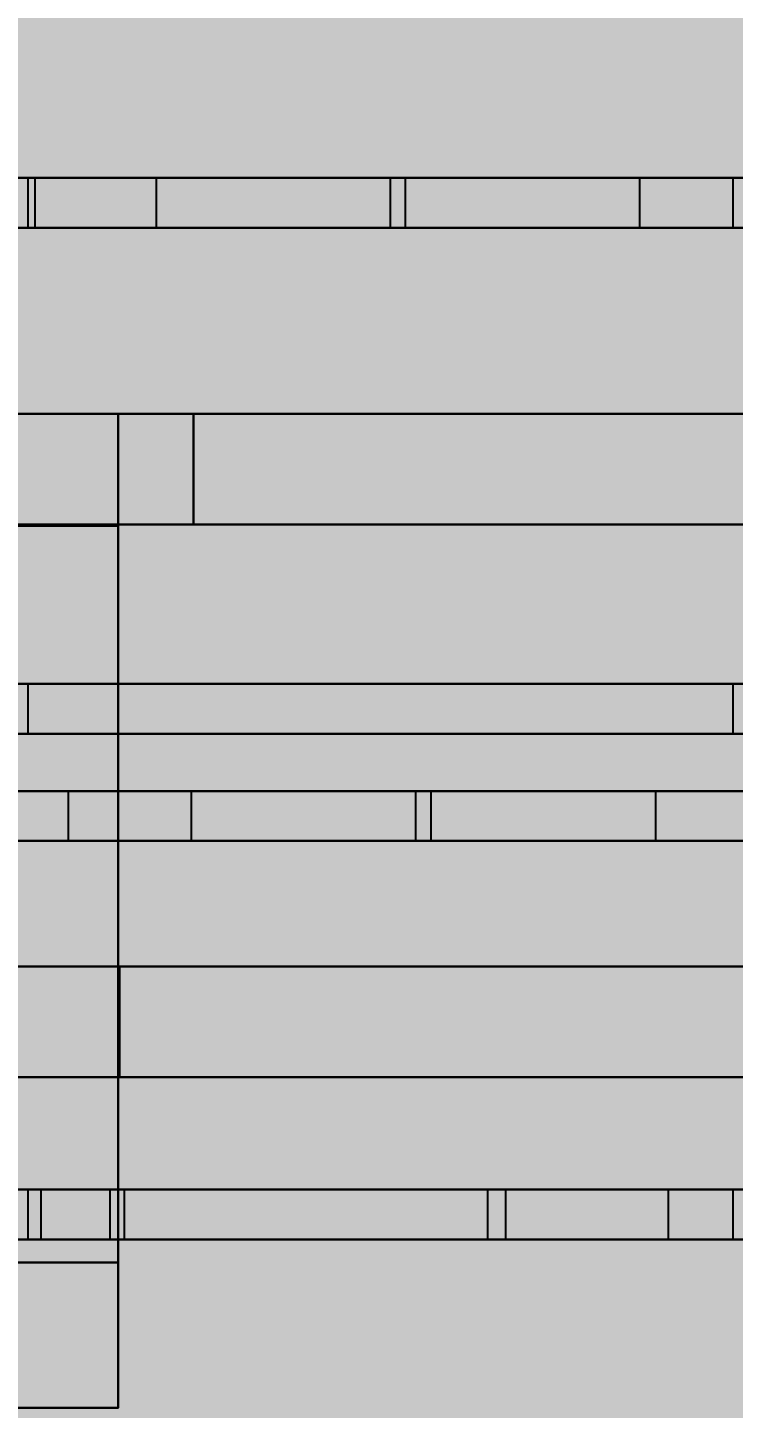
# Model space of a CAD drawing. Header units: inches. Extents: x -252 to 449, y -12 to 800.
# Drawn here: x -98.88 to -76.55, y 302.53 to 346.21 of the extents above; entities that cross this region are included whole.
import ezdxf

# ---------------------------------------------------------------- set-up
doc = ezdxf.new("R2010")
doc.units = ezdxf.units.IN
doc.header["$MEASUREMENT"] = 0
for name, color, linetype in [('FT2', 8, 'CONTINUOUS'), ('RT2', 7, 'CONTINUOUS'), ('W2', 5, 'CONTINUOUS')]:
    doc.layers.add(name, color=color, linetype=linetype)

msp = doc.modelspace()

# ---------------------------------------------------------------- linework, layer by layer
at = {"layer": 'FT2'}
for points in [[(-252, 339.87, 121.97), (-44.37, 339.87, 121.97), (-44.37, 341.45, 121.97), (-252, 341.45, 121.97)], [(-252, 341.45, 121.97), (-44.37, 341.45, 121.97), (-44.37, 341.45, 119.92), (-252, 341.45, 119.92)], [(-252, 341.45, 108), (-44.37, 341.45, 108), (-44.37, 339.87, 108), (-252, 339.87, 108)], [(-252, 341.45, 108), (-252, 341.45, 110.05), (-44.37, 341.45, 110.05), (-44.37, 341.45, 108)], [(-106.06, 339.87, 109.17), (-98.64, 339.87, 121.97), (-98.64, 341.45, 121.97), (-106.06, 341.45, 109.17)], [(-106.06, 341.45, 109.17), (-98.64, 341.45, 121.97), (-96.87, 341.45, 120.94), (-104.29, 341.45, 108.14)], [(-94.81, 341.45, 121.97), (-87.4, 341.45, 109.17), (-89.17, 341.45, 108.14), (-96.58, 341.45, 120.94)], [(-94.81, 339.87, 121.97), (-87.4, 339.87, 109.17), (-87.4, 341.45, 109.17), (-94.81, 341.45, 121.97)], [(-86.93, 339.87, 109.17), (-79.51, 339.87, 121.97), (-79.51, 341.45, 121.97), (-86.93, 341.45, 109.17)], [(-86.93, 341.45, 109.17), (-79.51, 341.45, 121.97), (-77.74, 341.45, 120.94), (-85.16, 341.45, 108.14)], [(-75.67, 341.45, 121.97), (-68.27, 341.45, 109.17), (-70.05, 341.45, 108.14), (-77.45, 341.45, 120.94)], [(-252, 339.87, 121.97), (-252, 339.87, 119.92), (-44.37, 339.87, 119.92), (-44.37, 339.87, 121.97)], [(-252, 339.87, 108), (-44.37, 339.87, 108), (-44.37, 339.87, 110.05), (-252, 339.87, 110.05)], [(-106.06, 339.87, 109.17), (-104.29, 339.87, 108.14), (-96.87, 339.87, 120.94), (-98.64, 339.87, 121.97)], [(-94.81, 339.87, 121.97), (-96.58, 339.87, 120.94), (-89.17, 339.87, 108.14), (-87.4, 339.87, 109.17)], [(-86.93, 339.87, 109.17), (-85.16, 339.87, 108.14), (-77.74, 339.87, 120.94), (-79.51, 339.87, 121.97)], [(-75.67, 339.87, 121.97), (-77.45, 339.87, 120.94), (-70.05, 339.87, 108.14), (-68.27, 339.87, 109.17)], [(-246.64, 320.48, 121.97), (-45.5, 320.48, 121.97), (-45.5, 322.05, 121.97), (-246.64, 322.05, 121.97)], [(-246.64, 322.05, 121.97), (-45.5, 322.05, 121.97), (-45.5, 322.05, 119.92), (-246.64, 322.05, 119.92)], [(-246.64, 322.05, 108), (-45.5, 322.05, 108), (-45.5, 320.48, 108), (-246.64, 320.48, 108)], [(-246.64, 322.05, 108), (-246.64, 322.05, 110.05), (-45.5, 322.05, 110.05), (-45.5, 322.05, 108)], [(-104.72, 320.48, 109.14), (-97.59, 320.48, 121.97), (-97.59, 322.05, 121.97), (-104.72, 322.05, 109.14)], [(-104.72, 322.05, 109.14), (-97.59, 322.05, 121.97), (-95.8, 322.05, 120.97), (-102.93, 322.05, 108.14)], [(-93.71, 322.05, 121.97), (-86.6, 322.05, 109.13), (-88.39, 322.05, 108.14), (-95.5, 322.05, 120.98)], [(-93.71, 320.48, 121.97), (-86.6, 320.48, 109.13), (-86.6, 322.05, 109.13), (-93.71, 322.05, 121.97)], [(-86.12, 320.48, 109.14), (-79, 320.48, 121.97), (-79, 322.05, 121.97), (-86.12, 322.05, 109.14)], [(-86.12, 322.05, 109.14), (-79, 322.05, 121.97), (-77.21, 322.05, 120.97), (-84.33, 322.05, 108.14)], [(-75.12, 322.05, 121.97), (-68.01, 322.05, 109.13), (-69.8, 322.05, 108.14), (-76.91, 322.05, 120.98)], [(-246.64, 320.48, 121.97), (-246.64, 320.48, 119.92), (-45.5, 320.48, 119.92), (-45.5, 320.48, 121.97)], [(-246.64, 320.48, 108), (-45.5, 320.48, 108), (-45.5, 320.48, 110.05), (-246.64, 320.48, 110.05)], [(-104.72, 320.48, 109.14), (-102.93, 320.48, 108.14), (-95.8, 320.48, 120.97), (-97.59, 320.48, 121.97)], [(-93.71, 320.48, 121.97), (-95.5, 320.48, 120.98), (-88.39, 320.48, 108.14), (-86.6, 320.48, 109.13)], [(-86.12, 320.48, 109.14), (-84.33, 320.48, 108.14), (-77.21, 320.48, 120.97), (-79, 320.48, 121.97)], [(-75.12, 320.48, 121.97), (-76.91, 320.48, 120.98), (-69.8, 320.48, 108.14), (-68.01, 320.48, 109.13)], [(-246.64, 307.87, 121.97), (-45.5, 307.87, 121.97), (-45.5, 309.45, 121.97), (-246.64, 309.45, 121.97)], [(-246.64, 309.45, 121.97), (-45.5, 309.45, 121.97), (-45.5, 309.45, 119.92), (-246.64, 309.45, 119.92)], [(-246.64, 309.45, 108), (-45.5, 309.45, 108), (-45.5, 307.87, 108), (-246.64, 307.87, 108)], [(-246.64, 309.45, 108), (-246.64, 309.45, 110.05), (-45.5, 309.45, 110.05), (-45.5, 309.45, 108)], [(-98.46, 307.87, 109), (-95.81, 307.87, 121.97), (-95.81, 309.45, 121.97), (-98.46, 309.45, 109)], [(-98.46, 309.45, 109), (-95.81, 309.45, 121.97), (-93.81, 309.45, 121.56), (-96.45, 309.45, 108.59)], [(-96.28, 309.45, 121.97), (-84.32, 309.45, 110.05), (-85.76, 309.45, 108.6), (-97.73, 309.45, 120.52)], [(-96.28, 307.87, 121.97), (-84.32, 307.87, 110.05), (-84.32, 309.45, 110.05), (-96.28, 309.45, 121.97)], [(-83.76, 307.87, 108.86), (-78.6, 307.87, 121.97), (-78.6, 309.45, 121.97), (-83.76, 309.45, 108.86)], [(-83.76, 309.45, 108.86), (-78.6, 309.45, 121.97), (-76.69, 309.45, 121.22), (-81.85, 309.45, 108.11)], [(-246.64, 307.87, 121.97), (-246.64, 307.87, 119.92), (-45.5, 307.87, 119.92), (-45.5, 307.87, 121.97)], [(-246.64, 307.87, 108), (-45.5, 307.87, 108), (-45.5, 307.87, 110.05), (-246.64, 307.87, 110.05)], [(-98.46, 307.87, 109), (-96.45, 307.87, 108.59), (-93.81, 307.87, 121.56), (-95.81, 307.87, 121.97)], [(-96.28, 307.87, 121.97), (-97.73, 307.87, 120.52), (-85.76, 307.87, 108.6), (-84.32, 307.87, 110.05)], [(-83.76, 307.87, 108.86), (-81.85, 307.87, 108.11), (-76.69, 307.87, 121.22), (-78.6, 307.87, 121.97)]]:
    msp.add_3dface(points, dxfattribs=at)
at = {"layer": 'RT2'}
for points in [[(0, 339.87, 229.96), (-252, 339.87, 229.96), (-252, 341.45, 229.96), (0, 341.45, 229.96)], [(0, 341.45, 229.96), (-252, 341.45, 229.96), (-252, 341.45, 232.01), (0, 341.45, 232.01)], [(0, 341.45, 234.96), (-1.17, 341.45, 233.28), (-127.17, 341.45, 321.51), (-126, 341.45, 323.19)], [(0, 341.45, 234.96), (-126, 341.45, 323.19), (-126, 339.87, 323.19), (0, 339.87, 234.96)], [(-76.56, 341.45, 287.99), (-98.87, 341.45, 230.71), (-98.87, 339.87, 230.71), (-76.56, 339.87, 287.99)], [(-76.56, 341.45, 287.99), (-74.65, 341.45, 287.24), (-96.96, 341.45, 229.97), (-98.87, 341.45, 230.71)], [(0, 339.87, 229.96), (0, 339.87, 232.01), (-252, 339.87, 232.01), (-252, 339.87, 229.96)], [(0, 339.87, 234.96), (-126, 339.87, 323.19), (-127.17, 339.87, 321.51), (-1.17, 339.87, 233.28)], [(-76.56, 339.87, 287.99), (-98.87, 339.87, 230.71), (-96.96, 339.87, 229.97), (-74.65, 339.87, 287.24)], [(0, 323.87, 229.96), (-252, 323.87, 229.96), (-252, 325.45, 229.96), (0, 325.45, 229.96)], [(0, 325.45, 229.96), (-252, 325.45, 229.96), (-252, 325.45, 232.01), (0, 325.45, 232.01)], [(0, 325.45, 234.96), (-1.17, 325.45, 233.28), (-127.17, 325.45, 321.51), (-126, 325.45, 323.19)], [(0, 325.45, 234.96), (-126, 325.45, 323.19), (-126, 323.87, 323.19), (0, 323.87, 234.96)], [(-76.56, 325.45, 287.99), (-98.87, 325.45, 230.71), (-98.87, 323.87, 230.71), (-76.56, 323.87, 287.99)], [(-76.56, 325.45, 287.99), (-74.65, 325.45, 287.24), (-96.96, 325.45, 229.97), (-98.87, 325.45, 230.71)], [(0, 323.87, 229.96), (0, 323.87, 232.01), (-252, 323.87, 232.01), (-252, 323.87, 229.96)], [(0, 323.87, 234.96), (-126, 323.87, 323.19), (-127.17, 323.87, 321.51), (-1.17, 323.87, 233.28)], [(-76.56, 323.87, 287.99), (-98.87, 323.87, 230.71), (-96.96, 323.87, 229.97), (-74.65, 323.87, 287.24)], [(0, 307.87, 229.96), (-252, 307.87, 229.96), (-252, 309.45, 229.96), (0, 309.45, 229.96)], [(0, 309.45, 229.96), (-252, 309.45, 229.96), (-252, 309.45, 232.01), (0, 309.45, 232.01)], [(0, 309.45, 234.96), (-1.17, 309.45, 233.28), (-127.17, 309.45, 321.51), (-126, 309.45, 323.19)], [(0, 309.45, 234.96), (-126, 309.45, 323.19), (-126, 307.87, 323.19), (0, 307.87, 234.96)], [(-76.56, 309.45, 287.99), (-98.87, 309.45, 230.71), (-98.87, 307.87, 230.71), (-76.56, 307.87, 287.99)], [(-76.56, 309.45, 287.99), (-74.65, 309.45, 287.24), (-96.96, 309.45, 229.97), (-98.87, 309.45, 230.71)], [(0, 307.87, 229.96), (0, 307.87, 232.01), (-252, 307.87, 232.01), (-252, 307.87, 229.96)], [(0, 307.87, 234.96), (-126, 307.87, 323.19), (-127.17, 307.87, 321.51), (-1.17, 307.87, 233.28)], [(-76.56, 307.87, 287.99), (-98.87, 307.87, 230.71), (-96.96, 307.87, 229.97), (-74.65, 307.87, 287.24)]]:
    msp.add_3dface(points, dxfattribs=at)
at = {"layer": 'W2'}
for points in [[(-164.97, 333.99, 121.97), (-45.53, 333.99, 121.97), (-45.53, 330.49, 121.97), (-164.97, 330.49, 121.97)], [(-164.97, 333.99, 123.43), (-45.53, 333.99, 123.43), (-45.53, 333.99, 121.97), (-164.97, 333.99, 121.97)], [(-45.53, 333.99, 229.97), (-164.97, 333.99, 229.97), (-164.97, 330.49, 229.97), (-45.53, 330.49, 229.97)], [(-45.53, 333.99, 228.51), (-164.97, 333.99, 228.51), (-164.97, 333.99, 229.97), (-45.53, 333.99, 229.97)], [(-96.01, 333.99, 170.71), (-99.51, 333.99, 170.71), (-99.51, 330.49, 170.71), (-96.01, 330.49, 170.71)], [(-96.01, 333.99, 169.25), (-99.51, 333.99, 169.25), (-99.51, 333.99, 170.71), (-96.01, 333.99, 170.71)], [(-96.01, 333.99, 218.74), (-99.51, 333.99, 218.74), (-99.51, 330.49, 218.74), (-96.01, 330.49, 218.74)], [(-96.01, 333.99, 217.28), (-99.51, 333.99, 217.28), (-99.51, 333.99, 218.74), (-96.01, 333.99, 218.74)], [(-96.01, 333.99, 229.97), (-96.01, 333.99, 121.97), (-96.01, 330.49, 121.97), (-96.01, 330.49, 229.97)], [(-94.55, 333.99, 229.97), (-94.55, 333.99, 121.97), (-96.01, 333.99, 121.97), (-96.01, 333.99, 229.97)], [(-93.63, 333.99, 170.71), (-96.01, 333.99, 170.71), (-96.01, 330.49, 170.71), (-93.63, 330.49, 170.71)], [(-93.63, 333.99, 169.25), (-96.01, 333.99, 169.25), (-96.01, 333.99, 170.71), (-93.63, 333.99, 170.71)], [(-93.63, 333.99, 218.74), (-96.01, 333.99, 218.74), (-96.01, 330.49, 218.74), (-93.63, 330.49, 218.74)], [(-93.63, 333.99, 217.28), (-96.01, 333.99, 217.28), (-96.01, 333.99, 218.74), (-93.63, 333.99, 218.74)], [(-93.63, 333.99, 229.97), (-93.63, 333.99, 121.97), (-93.63, 330.49, 121.97), (-93.63, 330.49, 229.97)], [(-92.18, 333.99, 229.97), (-92.18, 333.99, 121.97), (-93.63, 333.99, 121.97), (-93.63, 333.99, 229.97)], [(-69.62, 333.99, 170.71), (-93.63, 333.99, 170.71), (-93.63, 330.49, 170.71), (-69.62, 330.49, 170.71)], [(-69.62, 333.99, 169.25), (-93.63, 333.99, 169.25), (-93.63, 333.99, 170.71), (-69.62, 333.99, 170.71)], [(-69.62, 333.99, 218.74), (-93.63, 333.99, 218.74), (-93.63, 330.49, 218.74), (-69.62, 330.49, 218.74)], [(-69.62, 333.99, 217.28), (-93.63, 333.99, 217.28), (-93.63, 333.99, 218.74), (-69.62, 333.99, 218.74)], [(-45.53, 330.49, 123.43), (-164.97, 330.49, 123.43), (-164.97, 330.49, 121.97), (-45.53, 330.49, 121.97)], [(-164.97, 330.49, 228.51), (-45.53, 330.49, 228.51), (-45.53, 330.49, 229.97), (-164.97, 330.49, 229.97)], [(-99.51, 330.49, 169.25), (-96.01, 330.49, 169.25), (-96.01, 330.49, 170.71), (-99.51, 330.49, 170.71)], [(-99.51, 330.49, 217.28), (-96.01, 330.49, 217.28), (-96.01, 330.49, 218.74), (-99.51, 330.49, 218.74)], [(-96.01, 330.45, 121.97), (-96.01, 302.55, 121.97), (-99.51, 302.55, 121.97), (-99.51, 330.45, 121.97)], [(-96.01, 302.55, 229.97), (-96.01, 330.45, 229.97), (-99.51, 330.45, 229.97), (-99.51, 302.55, 229.97)], [(-96.01, 330.45, 229.97), (-96.01, 330.45, 121.97), (-99.51, 330.45, 121.97), (-99.51, 330.45, 229.97)], [(-96.01, 316.51, 170.71), (-96.01, 330.45, 170.71), (-99.51, 330.45, 170.71), (-99.51, 316.51, 170.71)], [(-96.01, 316.51, 218.74), (-96.01, 330.45, 218.74), (-99.51, 330.45, 218.74), (-99.51, 316.51, 218.74)], [(-94.55, 330.49, 121.97), (-94.55, 330.49, 229.97), (-96.01, 330.49, 229.97), (-96.01, 330.49, 121.97)], [(-96.01, 330.49, 169.25), (-93.63, 330.49, 169.25), (-93.63, 330.49, 170.71), (-96.01, 330.49, 170.71)], [(-96.01, 330.49, 217.28), (-93.63, 330.49, 217.28), (-93.63, 330.49, 218.74), (-96.01, 330.49, 218.74)], [(-96.01, 330.45, 123.43), (-96.01, 302.55, 123.43), (-96.01, 302.55, 121.97), (-96.01, 330.45, 121.97)], [(-96.01, 302.55, 228.51), (-96.01, 330.45, 228.51), (-96.01, 330.45, 229.97), (-96.01, 302.55, 229.97)], [(-96.01, 328.99, 229.97), (-96.01, 328.99, 121.97), (-96.01, 330.45, 121.97), (-96.01, 330.45, 229.97)], [(-96.01, 316.51, 169.25), (-96.01, 330.45, 169.25), (-96.01, 330.45, 170.71), (-96.01, 316.51, 170.71)], [(-96.01, 316.51, 217.28), (-96.01, 330.45, 217.28), (-96.01, 330.45, 218.74), (-96.01, 316.51, 218.74)], [(-92.18, 330.49, 121.97), (-92.18, 330.49, 229.97), (-93.63, 330.49, 229.97), (-93.63, 330.49, 121.97)], [(-93.63, 330.49, 169.25), (-69.62, 330.49, 169.25), (-69.62, 330.49, 170.71), (-93.63, 330.49, 170.71)], [(-93.63, 330.49, 217.28), (-69.62, 330.49, 217.28), (-69.62, 330.49, 218.74), (-93.63, 330.49, 218.74)], [(-96.01, 317.97, 121.97), (-96.01, 317.97, 229.97), (-96.01, 316.51, 229.97), (-96.01, 316.51, 121.97)], [(-96.01, 316.51, 121.97), (-96.01, 316.51, 229.97), (-99.51, 316.51, 229.97), (-99.51, 316.51, 121.97)], [(-96.01, 313.01, 170.71), (-96.01, 316.51, 170.71), (-99.51, 316.51, 170.71), (-99.51, 313.01, 170.71)], [(-96.01, 313.01, 218.74), (-96.01, 316.51, 218.74), (-99.51, 316.51, 218.74), (-99.51, 313.01, 218.74)], [(-96.01, 313.01, 169.25), (-96.01, 316.51, 169.25), (-96.01, 316.51, 170.71), (-96.01, 313.01, 170.71)], [(-96.01, 313.01, 217.28), (-96.01, 316.51, 217.28), (-96.01, 316.51, 218.74), (-96.01, 313.01, 218.74)], [(-95.97, 316.51, 121.97), (-49.07, 316.51, 121.97), (-49.07, 313.01, 121.97), (-95.97, 313.01, 121.97)], [(-95.97, 316.51, 123.43), (-49.07, 316.51, 123.43), (-49.07, 316.51, 121.97), (-95.97, 316.51, 121.97)], [(-49.07, 316.51, 229.97), (-95.97, 316.51, 229.97), (-95.97, 313.01, 229.97), (-49.07, 313.01, 229.97)], [(-49.07, 316.51, 228.51), (-95.97, 316.51, 228.51), (-95.97, 316.51, 229.97), (-49.07, 316.51, 229.97)], [(-95.97, 316.51, 229.97), (-95.97, 316.51, 121.97), (-95.97, 313.01, 121.97), (-95.97, 313.01, 229.97)], [(-94.51, 316.51, 229.97), (-94.51, 316.51, 121.97), (-95.97, 316.51, 121.97), (-95.97, 316.51, 229.97)], [(-72.66, 316.51, 170.71), (-95.97, 316.51, 170.71), (-95.97, 313.01, 170.71), (-72.66, 313.01, 170.71)], [(-72.66, 316.51, 169.25), (-95.97, 316.51, 169.25), (-95.97, 316.51, 170.71), (-72.66, 316.51, 170.71)], [(-72.66, 316.51, 218.74), (-95.97, 316.51, 218.74), (-95.97, 313.01, 218.74), (-72.66, 313.01, 218.74)], [(-72.66, 316.51, 217.28), (-95.97, 316.51, 217.28), (-95.97, 316.51, 218.74), (-72.66, 316.51, 218.74)], [(-96.01, 313.01, 229.97), (-96.01, 313.01, 121.97), (-99.51, 313.01, 121.97), (-99.51, 313.01, 229.97)], [(-96.01, 307.14, 170.71), (-96.01, 313.01, 170.71), (-99.51, 313.01, 170.71), (-99.51, 307.14, 170.71)], [(-96.01, 307.14, 218.74), (-96.01, 313.01, 218.74), (-99.51, 313.01, 218.74), (-99.51, 307.14, 218.74)], [(-96.01, 311.55, 229.97), (-96.01, 311.55, 121.97), (-96.01, 313.01, 121.97), (-96.01, 313.01, 229.97)], [(-96.01, 307.14, 169.25), (-96.01, 313.01, 169.25), (-96.01, 313.01, 170.71), (-96.01, 307.14, 170.71)], [(-96.01, 307.14, 217.28), (-96.01, 313.01, 217.28), (-96.01, 313.01, 218.74), (-96.01, 307.14, 218.74)], [(-49.07, 313.01, 123.43), (-95.97, 313.01, 123.43), (-95.97, 313.01, 121.97), (-49.07, 313.01, 121.97)], [(-95.97, 313.01, 228.51), (-49.07, 313.01, 228.51), (-49.07, 313.01, 229.97), (-95.97, 313.01, 229.97)], [(-94.51, 313.01, 121.97), (-94.51, 313.01, 229.97), (-95.97, 313.01, 229.97), (-95.97, 313.01, 121.97)], [(-95.97, 313.01, 169.25), (-72.66, 313.01, 169.25), (-72.66, 313.01, 170.71), (-95.97, 313.01, 170.71)], [(-95.97, 313.01, 217.28), (-72.66, 313.01, 217.28), (-72.66, 313.01, 218.74), (-95.97, 313.01, 218.74)], [(-96.01, 307.14, 229.97), (-96.01, 307.14, 121.97), (-99.51, 307.14, 121.97), (-99.51, 307.14, 229.97)], [(-96.01, 302.55, 170.71), (-96.01, 307.14, 170.71), (-99.51, 307.14, 170.71), (-99.51, 302.55, 170.71)], [(-96.01, 302.55, 218.74), (-96.01, 307.14, 218.74), (-99.51, 307.14, 218.74), (-99.51, 302.55, 218.74)], [(-96.01, 305.69, 229.97), (-96.01, 305.69, 121.97), (-96.01, 307.14, 121.97), (-96.01, 307.14, 229.97)], [(-96.01, 302.55, 169.25), (-96.01, 307.14, 169.25), (-96.01, 307.14, 170.71), (-96.01, 302.55, 170.71)], [(-96.01, 302.55, 217.28), (-96.01, 307.14, 217.28), (-96.01, 307.14, 218.74), (-96.01, 302.55, 218.74)], [(-96.01, 304.01, 121.97), (-96.01, 304.01, 229.97), (-96.01, 302.55, 229.97), (-96.01, 302.55, 121.97)], [(-96.01, 302.55, 121.97), (-96.01, 302.55, 229.97), (-99.51, 302.55, 229.97), (-99.51, 302.55, 121.97)]]:
    msp.add_3dface(points, dxfattribs=at)

# ---------------------------------------------------------------- texts
at = {"layer": 'C2t'}
for s, p in [('C1', (-130.5, 278.03, 7.69)), ('C11', (-120.49, 278.02, 16.06)), ('C10', (-110.51, 278.02, 24.31)), ('C9', (-100.52, 278.02, 32.69)), ('C8', (-90.53, 278.02, 40.94))]:
    msp.add_text(s, height=120, dxfattribs=at).set_placement(p)
at = {"layer": 'W1t'}
for s, p in [('L1F18', (-192.01, 324.54, 111.94)), ('L1F20', (-132.01, 313.54, 111.94)), ('L1F41', (-92.29, 302.51, 111.94)), ('L1F19', (-197.06, 289.04, 111.94)), ('L1F21', (-192.02, 257.04, 111.94)), ('L1F22', (-248.5, 210.89, 111.94))]:
    msp.add_text(s, height=120, dxfattribs=at).set_placement(p)
at = {"layer": 'W2t'}
for s, p in [('L2F42', (-105.25, 333.99, 233.91)), ('L2F40', (-165.01, 330.48, 233.91)), ('L2F46', (-96.01, 316.5, 233.91)), ('L2F47', (-119.53, 314.73, 233.91)), ('L2F41', (-208.51, 313.03, 233.91)), ('L2F48', (-185.01, 295.52, 233.91)), ('L2F49', (-178.51, 281.51, 233.91)), ('L2F51', (-208.51, 243.99, 233.91)), ('L2F19', (-248.5, 235.88, 233.91)), ('L2F50', (-165.01, 225.01, 233.91)), ('L2F54', (-119.53, 222.27, 233.91)), ('L2F52', (-208.51, 182.51, 233.91))]:
    msp.add_text(s, height=120, dxfattribs=at).set_placement(p)

doc.saveas('drawing.dxf')
